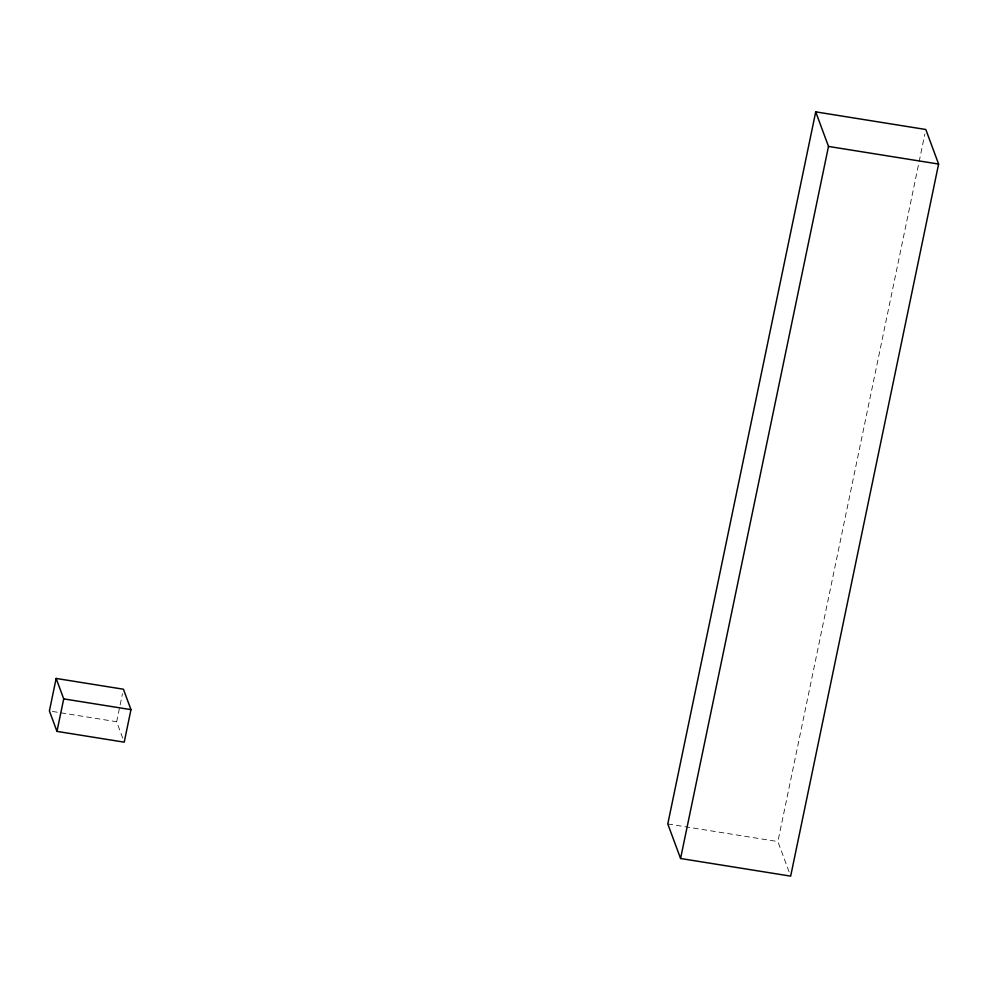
<?xml version="1.0" encoding="UTF-8"?>
<svg xmlns="http://www.w3.org/2000/svg" width="988" height="988" viewBox="0 0 988 988"><rect width="100%" height="100%" fill="white"/><g stroke="black" fill="none" stroke-linecap="round" stroke-linejoin="round"><path stroke-width="0.74" stroke-dasharray="4.94 3.71" d="M122.697 738.073L116.658 721.734L122.487 693.65M789.066 871.811L777.889 841.566L924.879 134.022M52.389 711.446L116.658 721.734M667.789 823.943L777.889 841.566"/><path stroke-width="1.48" d="M56.155 678.447L49.4 710.965L56.958 731.392L124.216 742.161L130.972 709.643L123.414 689.216L56.155 678.447L63.714 698.874L56.958 731.392M815.718 111.866L667.789 823.943L680.571 858.498L790.672 876.134L938.6 164.057L925.818 129.502L815.718 111.866L828.5 146.434L680.571 858.498M828.5 146.434L938.6 164.057M63.714 698.874L130.972 709.643"/></g></svg>
